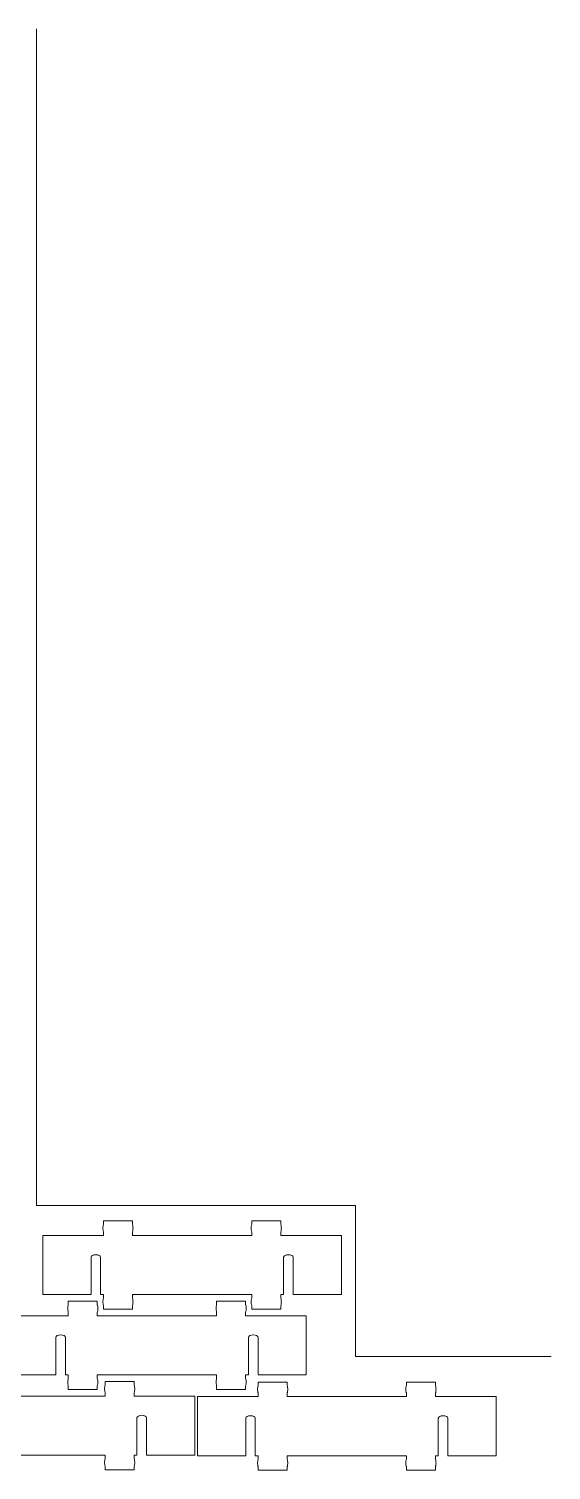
# Model space of a CAD drawing. Header units: millimetres. Extents: x 6 to 617, y 2 to 305.
# Drawn here: x 508.4 to 616.8, y 5.5 to 304.8 of the extents above; entities that cross this region are included whole.
import ezdxf

# ---------------------------------------------------------------- set-up
doc = ezdxf.new("R2010")
doc.units = ezdxf.units.MM
doc.header["$LTSCALE"] = 12.7
doc.layers.add('SKETCHED_GEOMETRY', color=1, linetype='Continuous', lineweight=15)
doc.layers.add('Visible', color=1, linetype='Continuous', lineweight=13)

msp = doc.modelspace()

# ---------------------------------------------------------------- linework, layer by layer
at = {"layer": 'SKETCHED_GEOMETRY'}
for p, q in [((509.95, 304.82), (509.95, 60.46)), ((509.95, 60.46), (576.23, 60.46)), ((576.23, 60.46), (576.23, 29.09)), ((576.23, 29.09), (616.84, 29.09))]:
    msp.add_line(p, q, dxfattribs=at)
at = {"layer": 'Visible'}
for p, q in [((523.88, 56.51), (523.88, 57.26)), ((529.88, 57.26), (523.88, 57.26)), ((529.88, 56.51), (529.88, 57.26)), ((554.68, 56.51), (554.68, 57.26)), ((554.68, 57.26), (560.68, 57.26)), ((560.68, 56.51), (560.68, 57.26)), ((511.28, 41.96), (511.28, 54.26)), ((523.88, 54.26), (511.28, 54.26)), ((523.88, 54.26), (523.88, 55.01)), ((529.88, 54.26), (529.88, 55.01)), ((554.68, 54.26), (529.88, 54.26)), ((554.68, 54.26), (554.68, 55.01)), ((560.68, 54.26), (560.68, 55.01)), ((573.28, 54.26), (560.68, 54.26)), ((573.28, 41.96), (573.28, 54.26)), ((521.28, 41.96), (521.28, 49.76)), ((523.28, 41.96), (523.28, 49.76)), ((561.28, 41.96), (561.28, 49.76)), ((563.28, 41.96), (563.28, 49.76)), ((521.28, 41.96), (511.28, 41.96)), ((523.88, 41.96), (523.28, 41.96)), ((523.88, 41.96), (523.88, 41.21)), ((554.68, 41.96), (529.88, 41.96)), ((529.88, 41.96), (529.88, 41.21)), ((554.68, 41.96), (554.68, 41.21)), ((560.68, 41.96), (560.68, 41.21)), ((561.28, 41.96), (560.68, 41.96)), ((573.28, 41.96), (563.28, 41.96)), ((516.57, 39.84), (516.57, 40.59)), ((522.57, 40.59), (516.57, 40.59)), ((522.57, 39.84), (522.57, 40.59)), ((523.88, 39.71), (523.88, 38.96)), ((529.88, 38.96), (523.88, 38.96)), ((529.88, 39.71), (529.88, 38.96)), ((547.37, 39.84), (547.37, 40.59)), ((547.37, 40.59), (553.37, 40.59)), ((553.37, 39.84), (553.37, 40.59)), ((554.68, 39.71), (554.68, 38.96)), ((554.68, 38.96), (560.68, 38.96)), ((560.68, 39.71), (560.68, 38.96)), ((516.57, 37.59), (503.97, 37.59)), ((516.57, 37.59), (516.57, 38.34)), ((522.57, 37.59), (522.57, 38.34)), ((547.37, 37.59), (522.57, 37.59)), ((547.37, 37.59), (547.37, 38.34)), ((553.37, 37.59), (553.37, 38.34)), ((565.97, 37.59), (553.37, 37.59)), ((565.97, 25.29), (565.97, 37.59)), ((513.97, 25.29), (513.97, 33.09)), ((515.97, 25.29), (515.97, 33.09)), ((553.97, 25.29), (553.97, 33.09)), ((555.97, 25.29), (555.97, 33.09)), ((513.97, 25.29), (503.97, 25.29)), ((516.57, 25.29), (515.97, 25.29)), ((516.57, 25.29), (516.57, 24.54)), ((547.37, 25.29), (522.57, 25.29)), ((522.57, 25.29), (522.57, 24.54)), ((547.37, 25.29), (547.37, 24.54)), ((553.37, 25.29), (553.37, 24.54)), ((553.97, 25.29), (553.37, 25.29)), ((565.97, 25.29), (555.97, 25.29)), ((516.57, 23.04), (516.57, 22.29)), ((522.57, 22.29), (516.57, 22.29)), ((522.57, 23.04), (522.57, 22.29)), ((524.23, 23.15), (524.23, 23.9)), ((524.23, 23.9), (530.23, 23.9)), ((524.23, 20.9), (524.23, 21.65)), ((530.23, 23.15), (530.23, 23.9)), ((530.23, 20.9), (530.23, 21.65)), ((547.37, 23.04), (547.37, 22.29)), ((547.37, 22.29), (553.37, 22.29)), ((553.37, 23.04), (553.37, 22.29)), ((556, 23.06), (556, 23.81)), ((562, 23.81), (556, 23.81)), ((556, 20.81), (556, 21.56)), ((562, 23.06), (562, 23.81)), ((562, 20.81), (562, 21.56)), ((586.8, 23.06), (586.8, 23.81)), ((586.8, 23.81), (592.8, 23.81)), ((586.8, 20.81), (586.8, 21.56)), ((592.8, 23.06), (592.8, 23.81)), ((592.8, 20.81), (592.8, 21.56)), ((524.23, 20.9), (499.43, 20.9)), ((542.83, 20.9), (530.23, 20.9)), ((542.83, 8.6), (542.83, 20.9)), ((543.4, 8.51), (543.4, 20.81)), ((556, 20.81), (543.4, 20.81)), ((586.8, 20.81), (562, 20.81)), ((605.4, 20.81), (592.8, 20.81)), ((605.4, 8.51), (605.4, 20.81)), ((530.83, 8.6), (530.83, 16.4)), ((532.83, 8.6), (532.83, 16.4)), ((553.4, 8.51), (553.4, 16.31)), ((555.4, 8.51), (555.4, 16.31)), ((593.4, 8.51), (593.4, 16.31)), ((595.4, 8.51), (595.4, 16.31)), ((524.23, 8.6), (499.43, 8.6)), ((524.23, 8.6), (524.23, 7.85)), ((524.23, 6.35), (524.23, 5.6)), ((530.23, 8.6), (530.23, 7.85)), ((530.83, 8.6), (530.23, 8.6)), ((530.23, 6.35), (530.23, 5.6)), ((542.83, 8.6), (532.83, 8.6)), ((553.4, 8.51), (543.4, 8.51)), ((556, 8.51), (555.4, 8.51)), ((556, 8.51), (556, 7.76)), ((556, 6.26), (556, 5.51)), ((586.8, 8.51), (562, 8.51)), ((562, 8.51), (562, 7.76)), ((562, 6.26), (562, 5.51)), ((586.8, 8.51), (586.8, 7.76)), ((586.8, 6.26), (586.8, 5.51)), ((592.8, 8.51), (592.8, 7.76)), ((593.4, 8.51), (592.8, 8.51)), ((592.8, 6.26), (592.8, 5.51)), ((605.4, 8.51), (595.4, 8.51)), ((524.23, 5.6), (530.23, 5.6)), ((562, 5.51), (556, 5.51)), ((586.8, 5.51), (592.8, 5.51))]:
    msp.add_line(p, q, dxfattribs=at)
for centre, major_axis, ratio, start_param, end_param in [((523.88, 55.76), (0, 0.75), 0.166667, 0, 3.141593), ((529.88, 55.76), (0, -0.75), 0.166667, 0, 3.141593), ((554.68, 55.76), (0, 0.75), 0.166667, 0, 3.141593), ((560.68, 55.76), (0, -0.75), 0.166667, 0, 3.141593), ((522.28, 49.76), (-1, 0), 0.5, 3.141593, 6.283185), ((562.28, 49.76), (-1, 0), 0.5, 3.141593, 6.283185), ((516.57, 39.09), (0, 0.75), 0.166667, 0, 3.141593), ((522.57, 39.09), (0, -0.75), 0.166667, 0, 3.141593), ((523.88, 40.46), (0, 0.75), 0.166667, 0, 3.141593), ((529.88, 40.46), (0, -0.75), 0.166667, 0, 3.141593), ((547.37, 39.09), (0, 0.75), 0.166667, 0, 3.141593), ((553.37, 39.09), (0, -0.75), 0.166667, 0, 3.141593), ((554.68, 40.46), (0, 0.75), 0.166667, 0, 3.141593), ((560.68, 40.46), (0, -0.75), 0.166667, 0, 3.141593), ((514.97, 33.09), (-1, 0), 0.5, 3.141593, 6.283185), ((554.97, 33.09), (-1, 0), 0.5, 3.141593, 6.283185), ((516.57, 23.79), (0, 0.75), 0.166667, 0, 3.141593), ((522.57, 23.79), (0, -0.75), 0.166667, 0, 3.141593), ((547.37, 23.79), (0, 0.75), 0.166667, 0, 3.141593), ((553.37, 23.79), (0, -0.75), 0.166667, 0, 3.141593), ((524.23, 22.4), (0, 0.75), 0.166667, 0, 3.141593), ((530.23, 22.4), (0, -0.75), 0.166667, 0, 3.141593), ((556, 22.31), (0, 0.75), 0.166667, 0, 3.141593), ((562, 22.31), (0, -0.75), 0.166667, 0, 3.141593), ((586.8, 22.31), (0, 0.75), 0.166667, 0, 3.141593), ((592.8, 22.31), (0, -0.75), 0.166667, 0, 3.141593), ((531.83, 16.4), (-1, 0), 0.5, 3.141593, 6.283185), ((554.4, 16.31), (-1, 0), 0.5, 3.141593, 6.283185), ((594.4, 16.31), (-1, 0), 0.5, 3.141593, 6.283185), ((524.23, 7.1), (0, 0.75), 0.166667, 0, 3.141593), ((530.23, 7.1), (0, -0.75), 0.166667, 0, 3.141593), ((556, 7.01), (0, 0.75), 0.166667, 0, 3.141593), ((562, 7.01), (0, -0.75), 0.166667, 0, 3.141593), ((586.8, 7.01), (0, 0.75), 0.166667, 0, 3.141593), ((592.8, 7.01), (0, -0.75), 0.166667, 0, 3.141593)]:
    msp.add_ellipse(centre, major_axis=major_axis, ratio=ratio, start_param=start_param, end_param=end_param, dxfattribs=at)

doc.saveas('drawing.dxf')
